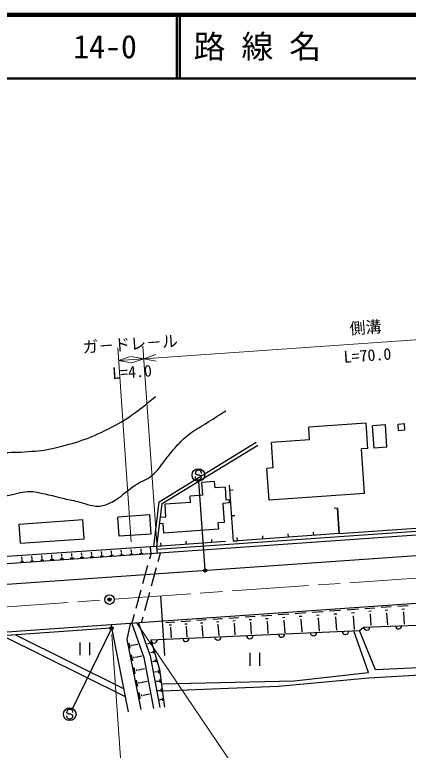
# Model space of a CAD drawing. Units: millimetres, scale not verified. Extents: x 40000 to 680000, y 20000 to 380000.
# Drawn here: x 152358 to 214022, y 264597 to 380000 of the extents above; entities that cross this region are included whole.
import ezdxf
from ezdxf.enums import TextEntityAlignment as Align

# ---------------------------------------------------------------- set-up
doc = ezdxf.new("R2010")
doc.units = ezdxf.units.MM
doc.header["$LTSCALE"] = 1000
doc.header["$PDMODE"] = 32
doc.header["$PDSIZE"] = 500
doc.linetypes.add('CHAIN', pattern=[18.5, 12, -1.5, 3.5, -1.5])
for name, color, linetype, lineweight in [('M-BGD', 7, 'Continuous', 25), ('M-BMK', 2, 'CHAIN', 13), ('M-BMK-SRVR', 3, 'Continuous', 25), ('M-STR-HTXT', 7, 'Continuous', 13), ('M-STR-STRC', 7, 'Continuous', 25), ('M-TTL', 2, 'Continuous', 140), ('M-TTL-LINE', 7, 'Continuous', 50)]:
    doc.layers.add(name, color=color, linetype=linetype, lineweight=lineweight)
doc.layers.add('M-TTL-TXT', color=7, linetype='Continuous')
doc.styles.add('@ＭＳ ゴシック', font='')
doc.styles.add('ＭＳ ゴシック', font='')
doc.styles.get('@ＭＳ ゴシック').set_extended_font_data('@MS Gothic')
doc.styles.get('ＭＳ ゴシック').set_extended_font_data('MS Gothic')

msp = doc.modelspace()

# ---------------------------------------------------------------- linework, layer by layer
at = {"layer": 'M-BGD'}
for p, q in [((207402, 315931), (198424, 315300)), ((198564, 313305), (198424, 315300)), ((207682, 311941), (207402, 315931)), ((210430, 315642), (208435, 315502)), ((208680, 312011), (208435, 315502)), ((210675, 312151), (210430, 315642)), ((212425, 315783), (213422, 315853)), ((212495, 314785), (212425, 315783)), ((213492, 314855), (213422, 315853)), ((212495, 314785), (213492, 314855)), ((174981, 303601), (190171, 312914)), ((198564, 313305), (192579, 312884)), ((192860, 308894), (192579, 312884)), ((175449, 303302), (190432, 312487)), ((207682, 311941), (206685, 311871)), ((207176, 304888), (206685, 311871)), ((210675, 312151), (208680, 312011)), ((192860, 308894), (191862, 308824)), ((192213, 303836), (191862, 308824)), ((183681, 306745), (181686, 306605)), ((181826, 304610), (181686, 306605)), ((183751, 305748), (183681, 306745)), ((185306, 305857), (183751, 305748)), ((185306, 305857), (185447, 303862)), ((186650, 297430), (186033, 306199)), ((186089, 305411), (186587, 305446)), ((207176, 304888), (192213, 303836)), ((174138, 296551), (174981, 303601)), ((181826, 304610), (179831, 304470)), ((179901, 303472), (179831, 304470)), ((185945, 303897), (185447, 303862)), ((185945, 303897), (185980, 303398)), ((273453, 302428), (98910, 290161)), ((174646, 296587), (175449, 303302)), ((179901, 303472), (175911, 303192)), ((176051, 301197), (175911, 303192)), ((185980, 303398), (184983, 303328)), ((184983, 303328), (185193, 300335)), ((202934, 302585), (202435, 302550)), ((202934, 302585), (203214, 298595)), ((203214, 298595), (202934, 302585)), ((173522, 301520), (168534, 301170)), ((173732, 298527), (173522, 301520)), ((186369, 301420), (186868, 301456)), ((153073, 300083), (163048, 300784)), ((153283, 297090), (153073, 300083)), ((163258, 297791), (163048, 300784)), ((168745, 298177), (168534, 301170)), ((244509, 300995), (174681, 296088)), ((175622, 300164), (175124, 300129)), ((176051, 301197), (175190, 301136)), ((175728, 298668), (175622, 300164)), ((185193, 300335), (184196, 300265)), ((184196, 300265), (184266, 299268)), ((273690, 299237), (99134, 286969)), ((184266, 299268), (175728, 298668)), ((203214, 298595), (222002, 299915)), ((153283, 297090), (163258, 297791)), ((173732, 298527), (168745, 298177)), ((203214, 298595), (186650, 297430)), ((187254, 297473), (187219, 297972)), ((191244, 297753), (191209, 298252)), ((195234, 298034), (195199, 298532)), ((199224, 298314), (199189, 298813)), ((174646, 296587), (173648, 296517)), ((185403, 297343), (174646, 296587)), ((174723, 295489), (174646, 296587)), ((175283, 296632), (175248, 297130)), ((179274, 296912), (179238, 297411)), ((183264, 297192), (183229, 297691)), ((186650, 297430), (187148, 297465)), ((173648, 296517), (138197, 294094)), ((161313, 295086), (161285, 295471)), ((162870, 295194), (162843, 295578)), ((164426, 295303), (164399, 295684)), ((165981, 295411), (165954, 295790)), ((167534, 295519), (167507, 295897)), ((167516, 295518), (167551, 295520)), ((169028, 295456), (169166, 295466)), ((169085, 295627), (169059, 296003)), ((169068, 295626), (169102, 295629)), ((170578, 295565), (170716, 295575)), ((170635, 295735), (170609, 296108)), ((170618, 295734), (170652, 295737)), ((171932, 295494), (172482, 295532)), ((172126, 295673), (172264, 295683)), ((172184, 295843), (172157, 296214)), ((172166, 295842), (172201, 295845)), ((173725, 295419), (173648, 296517)), ((174854, 294239), (175205, 295523)), ((153443, 294366), (153585, 294376)), ((153502, 294541), (153474, 294938)), ((153484, 294540), (153520, 294543)), ((154807, 294290), (155375, 294330)), ((155008, 294475), (155150, 294485)), ((155067, 294650), (155039, 295045)), ((155049, 294649), (155085, 294652)), ((156372, 294400), (156937, 294440)), ((156572, 294585), (156713, 294595)), ((156631, 294759), (156603, 295152)), ((156613, 294758), (156648, 294761)), ((157935, 294510), (158499, 294550)), ((158134, 294694), (158275, 294704)), ((158193, 294868), (158165, 295258)), ((158175, 294867), (158210, 294869)), ((159496, 294620), (160058, 294659)), ((159695, 294803), (159836, 294813)), ((159753, 294977), (159726, 295365)), ((159736, 294976), (159771, 294978)), ((161056, 294729), (161617, 294769)), ((161254, 294912), (161394, 294922)), ((161295, 295084), (161330, 295087)), ((162614, 294839), (163173, 294878)), ((162812, 295021), (162952, 295031)), ((162853, 295193), (162888, 295195)), ((164171, 294948), (164729, 294987)), ((164368, 295130), (164508, 295140)), ((164409, 295301), (164444, 295304)), ((165726, 295058), (166282, 295097)), ((165923, 295239), (166062, 295249)), ((165963, 295410), (165998, 295412)), ((167280, 295167), (167834, 295206)), ((167476, 295348), (167615, 295358)), ((168832, 295276), (169385, 295315)), ((170382, 295385), (170934, 295424)), ((173503, 294609), (173725, 295419)), ((153242, 294180), (153810, 294220)), ((172447, 290751), (173239, 293645)), ((173797, 290382), (174590, 293275)), ((257906, 290609), (167493, 284255)), ((171390, 286894), (172182, 289787)), ((172740, 286524), (173533, 289417)), ((175193, 288806), (175851, 279445)), ((198970, 286267), (200676, 286387)), ((201684, 286457), (203423, 286580)), ((204432, 286650), (206205, 286775)), ((207214, 286846), (208762, 286955)), ((207827, 286422), (208214, 286450)), ((209772, 287026), (211363, 287138)), ((210402, 286591), (210800, 286619)), ((212373, 287209), (214007, 287323)), ((213021, 286762), (213429, 286790)), ((213208, 286282), (213310, 286289)), ((213259, 286286), (213394, 284371)), ((170729, 284482), (171126, 285929)), ((172209, 284586), (172476, 285559)), ((180894, 284996), (182374, 285100)), ((183380, 285171), (184891, 285277)), ((185898, 285348), (187441, 285456)), ((188448, 285527), (190022, 285638)), ((189071, 285096), (189465, 285124)), ((191029, 285709), (192636, 285821)), ((191665, 285269), (192067, 285297)), ((193643, 285892), (195282, 286007)), ((194292, 285444), (194702, 285473)), ((196290, 286078), (197962, 286196)), ((196952, 285621), (197370, 285650)), ((197144, 285130), (197249, 285137)), ((197197, 285134), (197334, 283171)), ((199646, 285800), (200072, 285830)), ((199841, 285299), (199948, 285307)), ((199895, 285303), (200036, 283293)), ((202373, 285981), (202808, 286012)), ((202573, 285471), (202681, 285479)), ((202627, 285475), (202772, 283417)), ((205134, 286165), (205578, 286196)), ((205338, 285645), (205449, 285652)), ((205393, 285649), (205541, 283542)), ((208005, 285968), (208102, 285975)), ((208053, 285972), (208179, 284178)), ((210585, 286124), (210684, 286131)), ((210635, 286127), (210765, 284273)), ((167493, 284255), (106639, 279978)), ((167493, 284255), (167517, 283906)), ((170446, 284462), (169923, 281969)), ((170729, 284482), (172595, 279156)), ((171764, 284555), (173564, 279415)), ((176013, 284653), (177432, 284753)), ((176575, 284265), (176930, 284290)), ((178438, 284824), (179887, 284925)), ((179012, 284427), (179374, 284453)), ((179179, 284002), (179269, 284008)), ((179224, 284005), (179340, 282357)), ((181480, 284591), (181850, 284617)), ((181650, 284157), (181742, 284164)), ((181696, 284160), (181815, 282469)), ((183979, 284758), (184357, 284784)), ((184152, 284314), (184247, 284321)), ((184200, 284318), (184322, 282583)), ((186509, 284926), (186895, 284953)), ((186686, 284473), (186783, 284480)), ((186734, 284477), (186859, 282697)), ((189252, 284634), (189350, 284641)), ((189301, 284638), (189429, 282814)), ((191850, 284798), (191950, 284805)), ((191900, 284801), (192032, 282931)), ((194481, 284963), (194583, 284970)), ((194532, 284966), (194666, 283050)), ((206389, 283380), (207005, 283935)), ((207005, 283935), (226939, 284670)), ((167378, 283746), (106678, 279480)), ((167557, 283609), (170145, 270617)), ((173694, 281902), (206389, 283380)), ((176738, 283849), (176827, 283855)), ((176782, 283852), (176895, 282247)), ((207782, 276821), (205495, 283340)), ((208907, 277218), (206389, 283380)), ((150504, 282560), (169664, 273033)), ((152472, 282698), (169417, 274273)), ((169923, 281969), (172107, 271008)), ((173566, 281628), (173697, 281180)), ((173694, 281902), (175047, 277296)), ((162568, 281515), (162568, 279515)), ((164068, 281515), (164068, 279515)), ((170236, 281423), (170401, 280594)), ((170547, 281162), (170588, 280954)), ((170811, 281133), (170821, 281082)), ((170816, 281108), (171644, 281272)), ((173363, 281325), (173131, 281257)), ((173358, 281339), (173367, 281311)), ((173481, 281420), (173513, 281308)), ((170602, 279584), (170793, 278624)), ((170962, 279281), (171010, 279041)), ((171274, 279218), (172292, 279421)), ((173564, 279415), (175083, 271333)), ((173791, 279947), (173608, 279894)), ((173787, 279960), (173795, 279935)), ((173899, 280035), (173929, 279932)), ((173977, 280226), (174099, 279814)), ((189199, 279869), (189199, 277869)), ((190699, 279869), (190699, 277869)), ((171268, 279248), (171280, 279188)), ((172595, 279156), (174100, 271149)), ((174183, 278567), (173939, 278496)), ((174179, 278581), (174187, 278554)), ((174297, 278660), (174329, 278551)), ((174379, 278860), (174506, 278427)), ((170996, 277609), (171197, 276600)), ((171374, 277291), (171424, 277039)), ((171695, 277257), (171708, 277194)), ((171702, 277225), (172717, 277428)), ((174727, 276978), (174745, 276846)), ((174858, 277197), (174930, 276670)), ((175047, 277296), (175845, 271384)), ((217832, 277665), (208907, 277218)), ((174578, 276891), (174250, 276846)), ((174576, 276907), (174580, 276874)), ((207859, 275933), (193659, 274621)), ((196128, 275509), (207782, 276821)), ((218316, 276512), (207859, 275933)), ((171391, 275622), (171590, 274624)), ((171766, 275308), (171815, 275058)), ((172084, 275274), (172096, 275211)), ((172090, 275242), (173090, 275442)), ((174803, 275402), (174528, 275365)), ((174800, 275417), (174805, 275387)), ((174941, 275483), (174957, 275361)), ((175062, 275686), (175128, 275198)), ((175350, 275049), (196128, 275509)), ((171785, 273646), (171982, 272658)), ((175022, 273951), (174800, 273921)), ((175020, 273966), (175023, 273937)), ((175149, 274026), (175164, 273913)), ((175261, 274213), (175322, 273763)), ((193659, 274621), (175508, 273878)), ((172155, 273335), (172204, 273088)), ((172470, 273301), (172482, 273239)), ((172476, 273270), (173461, 273466)), ((175235, 272538), (175064, 272515)), ((175233, 272551), (175237, 272525)), ((175352, 272606), (175366, 272503)), ((175455, 272778), (175511, 272365))]:
    msp.add_line(p, q, dxfattribs=at)
for centre, start, end in [((207505, 283953), 182.11356, 2.11356), ((212502, 284138), 182.11356, 2.11356), ((194173, 282828), 182.5891, 2.5891), ((199168, 283054), 182.5891, 2.5891), ((204162, 283280), 182.5891, 2.5891), ((174193, 281924), 182.5891, 2.5891), ((179188, 282150), 182.5891, 2.5891), ((184183, 282376), 182.5891, 2.5891), ((189178, 282602), 182.5891, 2.5891)]:
    msp.add_arc(centre, 500, start, end, dxfattribs=at)
for points, knots in [([(62907, 305339), (65564, 305978), (66357, 306142), (68598, 306491), (71483, 306940), (73125, 307129), (76044, 307135), (78561, 307140), (79967, 306945), (82478, 306767), (85964, 306520), (87902, 306153), (91395, 306032), (94446, 305926), (96166, 306034), (99208, 306307), (103341, 306679), (105630, 307179), (109687, 308054), (112377, 308634), (113850, 309111), (116489, 309892), (118764, 310566), (119945, 311304), (122280, 311731), (124721, 312176), (126145, 312232), (128622, 312098), (131346, 311952), (132822, 311417), (135517, 310995), (137849, 310630), (139130, 310096), (141491, 310076), (142873, 310064), (143616, 310441), (144984, 310628), (147027, 310907), (148168, 311109), (150224, 311271), (151872, 311401), (152805, 311316), (154452, 311455), (156041, 311588), (156947, 311633), (158497, 312006), (161941, 312836), (163892, 313424), (167045, 315040), (170148, 316629), (171283, 317549), (174399, 320095)], [0, 0, 0, 0, 1, 1, 1, 2, 2, 2, 3, 3, 3, 4, 4, 4, 5, 5, 5, 6, 6, 6, 7, 7, 7, 8, 8, 8, 9, 9, 9, 10, 10, 10, 11, 11, 11, 12, 12, 12, 13, 13, 13, 14, 14, 14, 15, 15, 15, 16, 16, 16, 17, 17, 17, 17]), ([(63812, 300446), (64833, 300711), (65167, 300765), (66049, 300894), (67669, 301132), (68604, 301039), (70241, 300985), (73030, 300895), (74574, 300559), (77349, 300256), (79842, 299984), (81244, 299872), (83728, 299527), (86017, 299210), (87271, 298849), (89560, 298525), (91121, 298304), (92002, 297903), (93570, 298069), (95092, 298231), (95850, 298779), (97306, 299254), (99125, 299847), (100104, 300312), (101954, 300803), (104754, 301546), (106377, 301752), (109244, 302170), (112251, 302609), (113963, 302631), (116990, 302899), (119978, 303163), (121644, 303541), (124645, 303537), (128068, 303532), (129992, 303386), (133393, 302990), (135259, 302773), (136256, 302268), (138132, 302170), (139662, 302090), (140528, 302175), (142050, 302352), (143922, 302571), (144953, 302836), (146789, 303264), (148841, 303741), (149917, 304309), (151983, 304722), (153217, 304968), (153924, 305337), (155173, 305177), (157126, 304928), (158171, 304511), (160093, 304084), (161055, 303870), (161601, 303785), (162554, 303537), (163306, 303341), (163703, 303133), (164468, 302990), (164924, 302905), (165192, 302838), (165652, 302899), (166433, 303003), (166867, 303174), (167566, 303537), (169126, 304348), (169725, 305240), (171211, 306180), (172222, 306819), (172921, 306975), (173864, 307710), (174901, 308520), (175199, 309270), (176041, 310280), (176689, 311058), (176992, 311544), (177681, 312285), (178384, 313041), (178790, 313462), (179595, 314108), (180557, 314880), (181200, 315171), (182238, 315839), (183475, 316636), (183876, 316882), (185427, 317844)], [0, 0, 0, 0, 1, 1, 1, 2, 2, 2, 3, 3, 3, 4, 4, 4, 5, 5, 5, 6, 6, 6, 7, 7, 7, 8, 8, 8, 9, 9, 9, 10, 10, 10, 11, 11, 11, 12, 12, 12, 13, 13, 13, 14, 14, 14, 15, 15, 15, 16, 16, 16, 17, 17, 17, 18, 18, 18, 19, 19, 19, 20, 20, 20, 21, 21, 21, 22, 22, 22, 23, 23, 23, 24, 24, 24, 25, 25, 25, 26, 26, 26, 27, 27, 27, 28, 28, 28, 29, 29, 29, 29])]:
    msp.add_open_spline(points, degree=3, knots=knots, dxfattribs=at)
at = {"layer": 'M-BMK'}
for p, q in [((167960, 288298), (266218, 295203)), ((93394, 283057), (166464, 288192))]:
    msp.add_line(p, q, dxfattribs=at)
at = {"layer": 'M-BMK-SRVR'}
msp.add_circle((167212, 288245), 750, dxfattribs=at)
msp.add_point((167212, 288245), dxfattribs=at)
at = {"layer": 'M-STR-HTXT'}
for p, q in [((172578, 326014), (242405, 330922)), ((174611, 297085), (172437, 328009)), ((170587, 297310), (168493, 327738)), ((174468, 326666), (172578, 326014)), ((170522, 326392), (168630, 325742)), ((168630, 325742), (172578, 326014)), ((168630, 325742), (170593, 325359)), ((172578, 326014), (170615, 326398)), ((170686, 325365), (172578, 326014)), ((172578, 326014), (174541, 325633)), ((188462, 259462), (171497, 284536)), ((167598, 282759), (169771, 251831))]:
    msp.add_line(p, q, dxfattribs=at)
at = {"layer": 'M-STR-STRC'}
for p, q in [((180740, 307910), (180641, 308028)), ((180985, 307770), (180740, 307910)), ((181286, 307768), (180985, 307770)), ((181531, 307656), (181286, 307768)), ((181637, 307520), (181531, 307656)), ((182177, 292956), (181206, 306772)), ((167462, 283621), (161414, 271161)), ((160582, 270402), (160483, 270520)), ((160827, 270263), (160582, 270402)), ((161128, 270261), (160827, 270263)), ((161373, 270149), (161128, 270261)), ((161479, 270013), (161373, 270149))]:
    msp.add_line(p, q, dxfattribs=at)
for centre, radius in [((181136, 307769), 1000), ((182187, 292806), 150), ((182187, 292806), 120), ((182187, 292806), 90), ((182187, 292806), 60), ((182187, 292806), 30), ((167528, 283756), 150), ((167528, 283756), 120), ((167528, 283756), 90), ((167528, 283756), 60), ((167528, 283756), 30), ((160978, 270262), 1000)]:
    msp.add_circle(centre, radius, dxfattribs=at)
for centre, start, end in [((181141, 308024), 359.55488, 179.55488), ((181137, 307524), 179.55488, 359.55488), ((160983, 270516), 359.55488, 179.55488), ((160979, 270016), 179.55488, 359.55488)]:
    msp.add_arc(centre, 500, start, end, dxfattribs=at)
for p in [(182187, 292806), (167528, 283756)]:
    msp.add_point(p, dxfattribs=at)
at = {"layer": 'M-TTL'}
msp.add_line((680000, 380000), (40000, 380000), dxfattribs=at)
at = {"layer": 'M-TTL-LINE'}
for p, q in [((177750, 380000), (177750, 370000)), ((178250, 380000), (178250, 370000)), ((40000, 370000), (680000, 370000))]:
    msp.add_line(p, q, dxfattribs=at)

# ---------------------------------------------------------------- texts
at = {"layer": 'M-STR-HTXT', "style": 'ＭＳ ゴシック'}
for s, rotation, p in [('側溝', 4.02, (207421, 329465)), ('ガ－ドレ－ル', 3.936, (170535, 326876))]:
    msp.add_text(s, height=1833, rotation=rotation, dxfattribs=at).set_placement(p, align=Align.BOTTOM_CENTER)
at = {"layer": 'M-STR-HTXT', "style": '@ＭＳ ゴシック'}
for s, rotation, p in [('L=70.0', 4.02, (207562, 327470)), ('L=4.0', 3.936, (170672, 324881))]:
    msp.add_text(s, height=1833, rotation=rotation, dxfattribs=at).set_placement(p, align=Align.TOP_CENTER)
at = {"layer": 'M-TTL-TXT', "style": 'ＭＳ ゴシック'}
for s, p in [('路 線 名', (180380, 375000)), ('14-0', (161521, 375000))]:
    msp.add_text(s, height=3666, dxfattribs=at).set_placement(p, align=Align.MIDDLE_LEFT)

doc.saveas('drawing.dxf')
